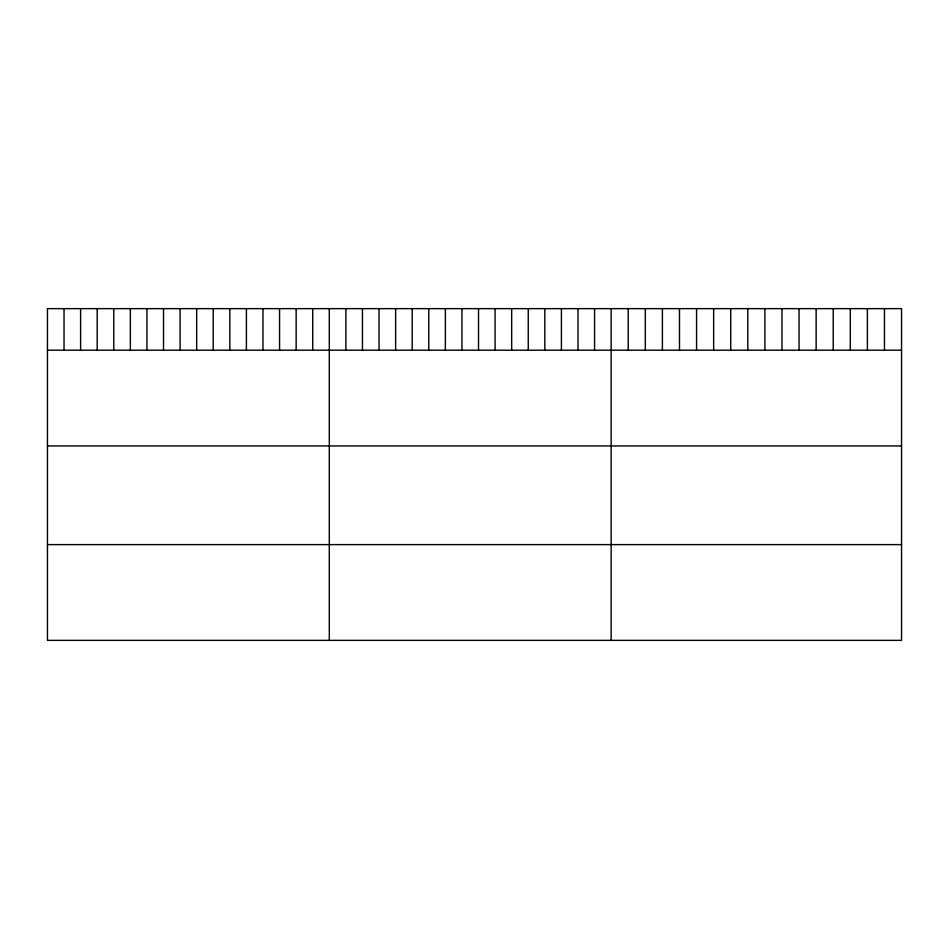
<?xml version="1.0" encoding="UTF-8"?>
<svg xmlns="http://www.w3.org/2000/svg" width="949" height="949" viewBox="0 0 949 949"><rect width="100%" height="100%" fill="white"/><g stroke="black" fill="none" stroke-linecap="round" stroke-linejoin="round"><path stroke-width="1.42" d="M901.55 350.193L901.55 640.361L47.45 640.361L47.45 308.639L901.55 308.639L901.55 350.193L47.45 350.193M47.45 445.947L901.55 445.947M47.45 544.607L901.55 544.607M884.468 308.639L884.468 350.193M867.386 308.639L867.386 350.193M850.304 308.639L850.304 350.193M833.222 308.639L833.222 350.193M816.14 308.639L816.14 350.193M799.058 308.639L799.058 350.193M781.976 308.639L781.976 350.193M764.894 308.639L764.894 350.193M747.812 308.639L747.812 350.193M730.73 308.639L730.73 350.193M713.648 308.639L713.648 350.193M696.566 308.639L696.566 350.193M679.484 308.639L679.484 350.193M662.402 308.639L662.402 350.193M645.32 308.639L645.32 350.193M628.238 308.639L628.238 350.193M611.156 308.639L611.156 640.361M594.572 308.639L594.572 350.193M578 308.639L578 350.193M561.417 308.639L561.417 350.193M544.833 308.639L544.833 350.193M528.261 308.639L528.261 350.193M511.677 308.639L511.677 350.193M495.093 308.639L495.093 350.193M478.521 308.639L478.521 350.193M461.938 308.639L461.938 350.193M445.366 308.639L445.366 350.193M428.782 308.639L428.782 350.193M412.198 308.639L412.198 350.193M395.626 308.639L395.626 350.193M379.042 308.639L379.042 350.193M362.459 308.639L362.459 350.193M345.887 308.639L345.887 350.193M329.303 308.639L329.303 640.361M312.719 308.639L312.719 350.193M296.147 308.639L296.147 350.193M279.564 308.639L279.564 350.193M262.98 308.639L262.98 350.193M246.408 308.639L246.408 350.193M229.824 308.639L229.824 350.193M213.24 308.639L213.24 350.193M196.668 308.639L196.668 350.193M180.085 308.639L180.085 350.193M163.513 308.639L163.513 350.193M146.929 308.639L146.929 350.193M130.345 308.639L130.345 350.193M113.773 308.639L113.773 350.193M97.189 308.639L97.189 350.193M80.606 308.639L80.606 350.193M64.034 308.639L64.034 350.193"/></g></svg>
